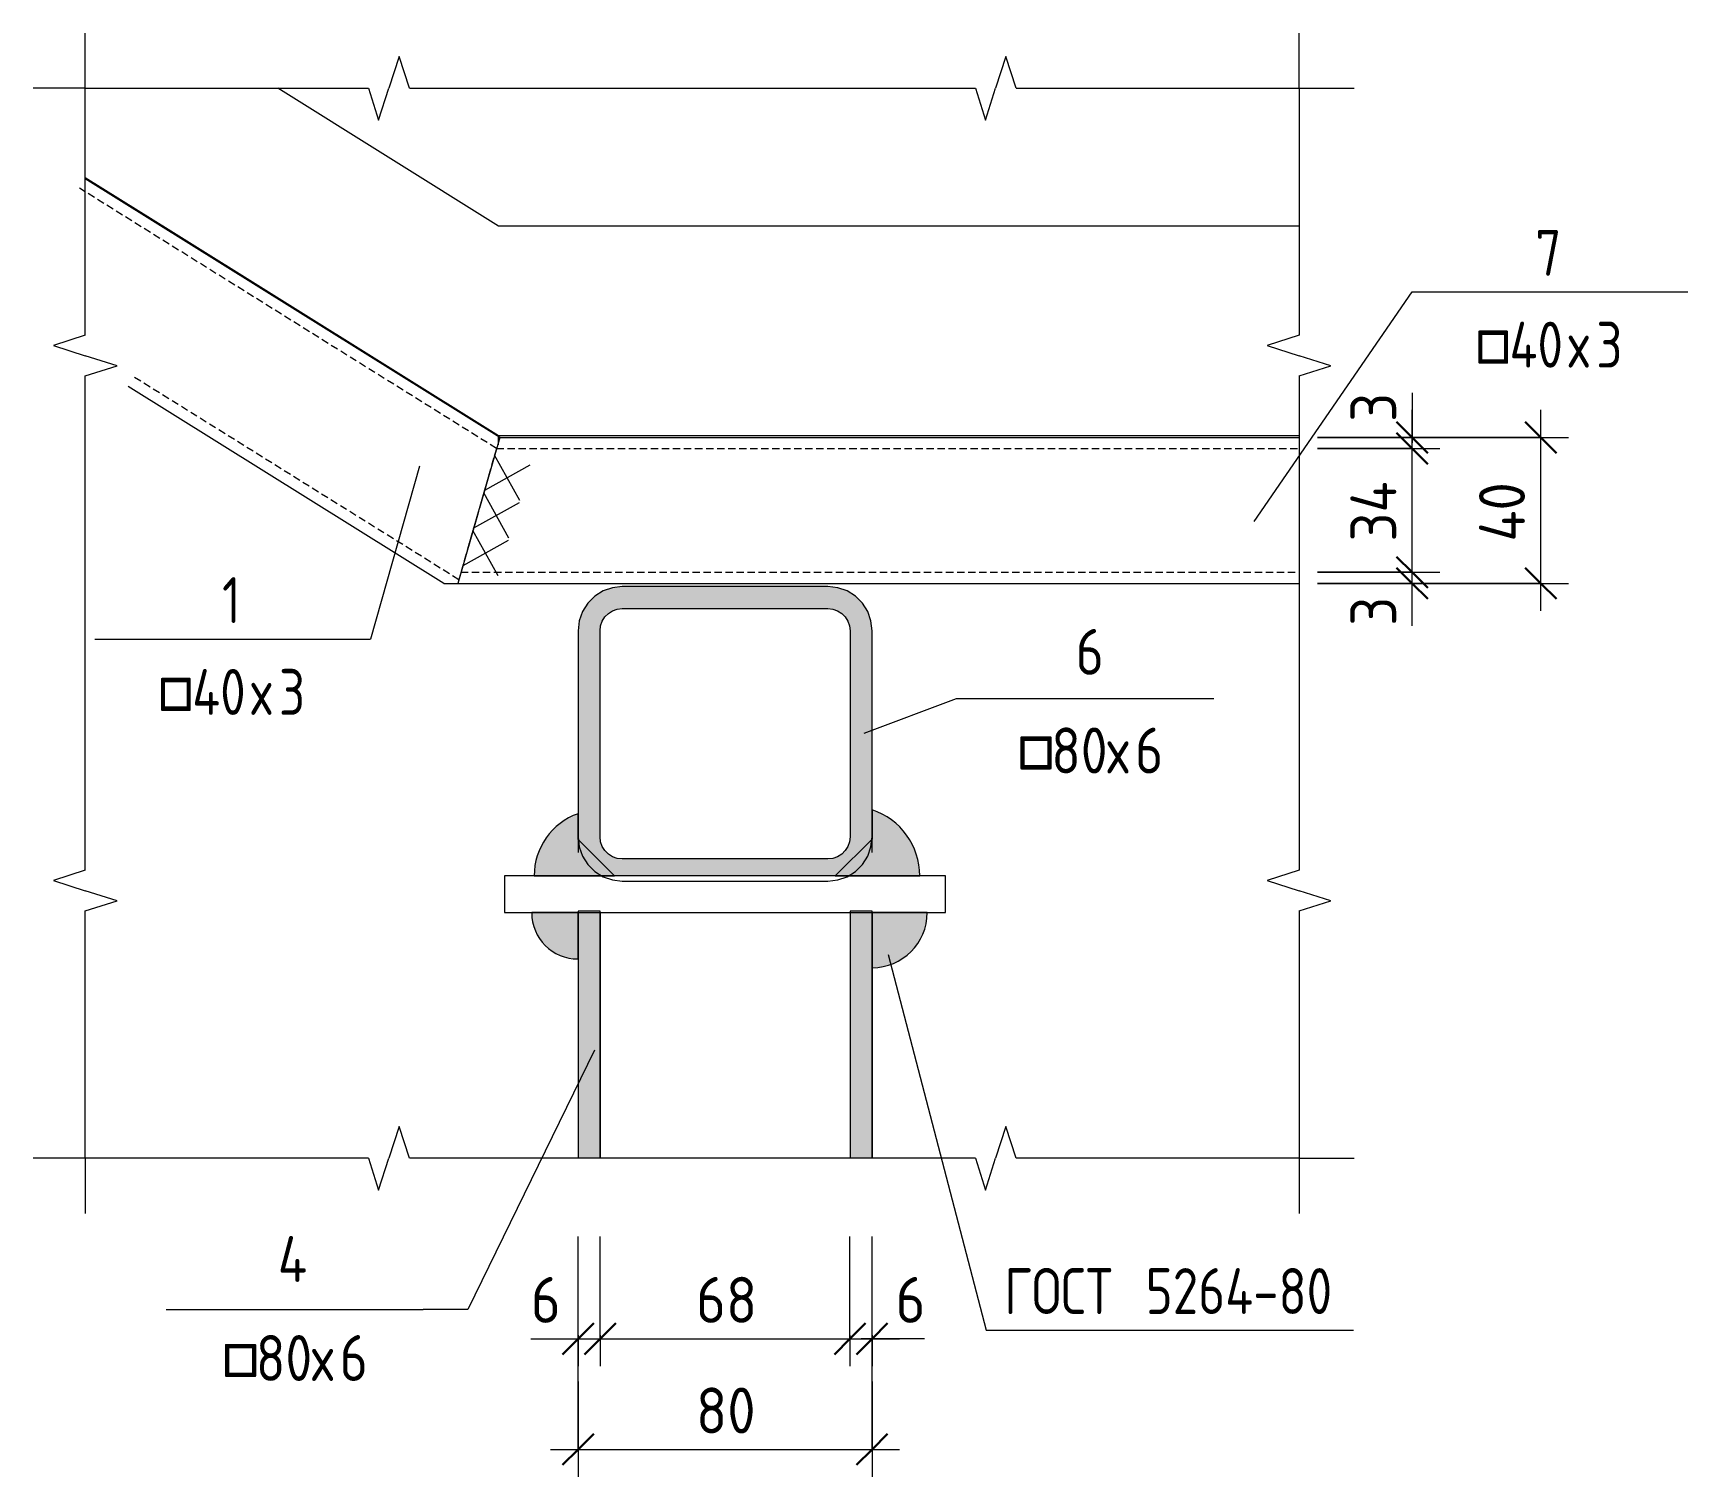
# Model space of a CAD drawing. Header units: millimetres. Extents: x 539 to 32806, y -1166 to 49726.
# Drawn here: x 32355.9 to 32806.2, y -21 to 372 of the extents above; entities that cross this region are included whole.
import ezdxf

# ---------------------------------------------------------------- set-up
doc = ezdxf.new("R2010")
doc.units = ezdxf.units.MM
doc.linetypes.add('01 Штриховая _2 мм_', pattern=[3, 2, -1])
doc.linetypes.add('01 Штриховая _4 мм_', pattern=[6, 3.5, -2.5])
for name, color, linetype, lineweight in [('AA_Dim', 7, 'Continuous', 9), ('AA_Dim-5', 7, 'Continuous', 9), ('AA_Linii', 7, 'Continuous', 9), ('AA_Oformlenie', 7, 'Continuous', 9), ('AA_Vinoska', 7, 'Continuous', 9), ('AF_Balki', 7, 'Continuous', 20), ('AF_Pokritie', 7, 'Continuous', 9), ('KR_Colonna_KG', 7, 'Continuous', 20)]:
    doc.layers.add(name, color=color, linetype=linetype, lineweight=lineweight)
doc.styles.add('GOST Common_2', font='GOST Common.ttf', dxfattribs={"width": 0.85, "height": 12.5})
doc.styles.add('GOST Common_4', font='GOST Common.ttf', dxfattribs={"width": 0.85, "height": 12.5})
doc.styles.add('ISOCPEUR_10', font='isocpeur.ttf', dxfattribs={"width": 0.9, "height": 12.5})
doc.styles.add('ISOCPEUR_11', font='isocpeur.ttf', dxfattribs={"width": 0.85, "height": 12.5})
doc.styles.add('ISOCPEUR_12', font='isocpeur.ttf', dxfattribs={"width": 0.85, "height": 12.5})
doc.dimstyles.new('00_Точн_3_знака__прозр__3', dxfattribs={"dimscale": 304.8, "dimtxt": 12.449765, "dimasz": 0.027887, "dimexe": 0.024606, "dimexo": 0.016404, "dimgap": 0.00164, "dimtad": 1, "dimdec": 3, "dimrnd": 0.001, "dimdsep": 46, "dimtxsty": 'ISOCPEUR_10', "dimblk1": 'OBLIQUE', "dimblk2": 'OBLIQUE', "dimsah": 1, "dimcen": 0.09, "dimdle": 0.024606, "dimazin": 0, "dimtfac": 1, "dimtdec": 4, "dimtix": 1, "dimtmove": 0, "dimatfit": 3, "dimfxl": 1, "dimtvp": 1, "dimtolj": 1, "dimtzin": 0, "dimlwd": 18, "dimlwe": 18, "dimarcsym": 2})
doc.dimstyles.new('00_Точн_3_знака__прозр__5', dxfattribs={"dimscale": 304.8, "dimtxt": 12.449765, "dimasz": 0.027887, "dimexe": 0.024606, "dimexo": 0.016404, "dimgap": 0.00164, "dimtad": 1, "dimdec": 3, "dimrnd": 0.001, "dimdsep": 46, "dimtxsty": 'ISOCPEUR_10', "dimblk1": 'OBLIQUE', "dimblk2": 'OBLIQUE', "dimsah": 1, "dimcen": 0.09, "dimdle": 0.024606, "dimazin": 0, "dimtfac": 1, "dimtdec": 4, "dimtix": 1, "dimtmove": 1, "dimatfit": 3, "dimfxl": 1, "dimtvp": 1, "dimtolj": 1, "dimtzin": 0, "dimlwd": 18, "dimlwe": 18, "dimarcsym": 2})
doc.dimstyles.new('05_Округл_1мм__прозр__5', dxfattribs={"dimscale": 304.8, "dimtxt": 12.449765, "dimasz": 0.027887, "dimexe": 0.024606, "dimexo": 0.016404, "dimgap": 0.00164, "dimtad": 1, "dimdec": 0, "dimdsep": 46, "dimtxsty": 'ISOCPEUR_10', "dimblk1": 'OBLIQUE', "dimblk2": 'OBLIQUE', "dimsah": 1, "dimcen": 0.09, "dimdle": 0.024606, "dimazin": 0, "dimtfac": 1, "dimtdec": 4, "dimtix": 1, "dimtmove": 1, "dimatfit": 3, "dimfxl": 1, "dimtvp": 1, "dimtolj": 1, "dimtzin": 0, "dimlwd": 18, "dimlwe": 18, "dimarcsym": 2})
doc.dimstyles.new('05_Округл_1мм__прозр__6', dxfattribs={"dimscale": 304.8, "dimtxt": 12.449765, "dimasz": 0.027887, "dimexe": 0.024606, "dimexo": 0.016404, "dimgap": 0.00164, "dimtad": 1, "dimdec": 0, "dimdsep": 46, "dimtxsty": 'ISOCPEUR_10', "dimblk1": 'OBLIQUE', "dimblk2": 'OBLIQUE', "dimsah": 1, "dimcen": 0.09, "dimdle": 0.024606, "dimazin": 0, "dimtfac": 1, "dimtdec": 4, "dimtix": 1, "dimtmove": 0, "dimatfit": 3, "dimfxl": 1, "dimtvp": 1, "dimtolj": 1, "dimtzin": 0, "dimlwd": 18, "dimlwe": 18, "dimarcsym": 2})

# ---------------------------------------------------------------- blocks, each defined once
blk = doc.blocks.new('253_Профиль гнутый сварной квадратный _НесКаркас_Балка_ - 80х6-4199298-Узел В')
at = {"layer": 'AF_Balki', "linetype": '01 Штриховая _4 мм_'}
h = blk.add_hatch(color=256, dxfattribs=at)
h.paths.add_polyline_path([(44578.26, 142.61), (44643.55, 142.61), (44645.48, 143.83), (44647.38, 145.73), (44648.81, 148.01), (44649.7, 150.55), (44650, 153.23), (44650, 209.34), (44649.7, 212.02), (44648.81, 214.56), (44647.38, 216.84), (44645.48, 218.75), (44643.21, 220.18), (44640.67, 221.07), (44638, 221.37), (44582, 221.37), (44579.33, 221.07), (44576.79, 220.18), (44574.52, 218.75), (44572.62, 216.84), (44571.19, 214.56), (44570.3, 212.02), (44570, 209.34), (44570, 153.23), (44570.3, 150.55), (44571.19, 148.01), (44572.62, 145.73), (44574.52, 143.83), (44576.45, 142.61), (44576.96, 142.61)])
h.paths.add_polyline_path([(44582, 147.22), (44580.66, 147.37), (44579.4, 147.81), (44578.26, 148.53), (44577.31, 149.48), (44576.59, 150.62), (44576.15, 151.89), (44576, 153.23), (44576, 209.34), (44576.15, 210.68), (44576.59, 211.95), (44577.31, 213.09), (44578.26, 214.05), (44579.4, 214.76), (44580.66, 215.21), (44582, 215.36), (44638, 215.36), (44639.34, 215.21), (44640.6, 214.76), (44641.74, 214.05), (44642.69, 213.09), (44643.41, 211.95), (44643.85, 210.68), (44644, 209.34), (44644, 153.23), (44643.85, 151.89), (44643.41, 150.62), (44642.69, 149.48), (44641.74, 148.53), (44640.6, 147.81), (44639.34, 147.37), (44638, 147.22), (44603.92, 147.22)])
at = {"layer": 'AF_Balki'}
for p, q in [((44638, 221.37), (44582, 221.37)), ((44582, 215.36), (44638, 215.36)), ((44570, 209.34), (44570, 153.23)), ((44576, 153.23), (44576, 209.34)), ((44644, 209.34), (44644, 153.23)), ((44650, 153.23), (44650, 209.34)), ((44570, 153.23), (44570, 149.01)), ((44650, 149.01), (44650, 153.23)), ((44638, 147.22), (44582, 147.22)), ((44576.79, 142.4), (44579.33, 141.51)), ((44579.33, 141.51), (44582, 141.2)), ((44582, 141.2), (44638, 141.2)), ((44638, 141.2), (44640.67, 141.51)), ((44640.67, 141.51), (44643.21, 142.4))]:
    blk.add_line(p, q, dxfattribs=at)
at = {"layer": 'AF_Balki', "flags": 128}
for points in [[(44582, 221.37), (44579.33, 221.07), (44576.79, 220.18), (44574.52, 218.75), (44572.62, 216.84), (44571.19, 214.56), (44570.3, 212.02), (44570, 209.34)], [(44650, 209.34), (44649.7, 212.02), (44648.81, 214.56), (44647.38, 216.84), (44645.48, 218.75), (44643.21, 220.18), (44640.67, 221.07), (44638, 221.37)], [(44576, 209.34), (44576.15, 210.68), (44576.59, 211.95), (44577.31, 213.09), (44578.26, 214.05), (44579.4, 214.76), (44580.66, 215.21), (44582, 215.36)], [(44638, 215.36), (44639.34, 215.21), (44640.6, 214.76), (44641.74, 214.05), (44642.69, 213.09), (44643.41, 211.95), (44643.85, 210.68), (44644, 209.34)], [(44570, 153.23), (44570.3, 150.55), (44571.19, 148.01), (44572.62, 145.73), (44574.52, 143.83), (44576.79, 142.4)], [(44582, 147.22), (44580.66, 147.37), (44579.4, 147.81), (44578.26, 148.53), (44577.31, 149.48), (44576.59, 150.62), (44576.15, 151.89), (44576, 153.23)], [(44644, 153.23), (44643.85, 151.89), (44643.41, 150.62), (44642.69, 149.48), (44641.74, 148.53), (44640.6, 147.81), (44639.34, 147.37), (44638, 147.22)], [(44643.21, 142.4), (44645.48, 143.83), (44647.38, 145.73), (44648.81, 148.01), (44649.7, 150.55), (44650, 153.23)]]:
    blk.add_lwpolyline(points, dxfattribs=at)
blk = doc.blocks.new('243_Профиль гнутый сварной квадратный _НесКол_2ур_ - 80х6-4232277-Узел В')
at = {"layer": 'KR_Colonna_KG', "linetype": '01 Штриховая _4 мм_'}
h = blk.add_hatch(color=256, dxfattribs=at)
h.paths.add_polyline_path([(44644, 65.75), (44650, 65.75), (44650, 132.61), (44644, 132.61)])
h.paths.add_polyline_path([(44573.28, 65.75), (44576, 65.75), (44576, 132.61), (44570, 132.61), (44570, 65.75)])
at = {"layer": 'KR_Colonna_KG'}
for p, q in [((44576, 133), (44570, 133)), ((44570, 133), (44570, 65.75)), ((44576, 65.75), (44576, 133)), ((44650, 133), (44644, 133)), ((44644, 133), (44644, 65.75)), ((44650, 65.75), (44650, 133))]:
    blk.add_line(p, q, dxfattribs=at)
blk = doc.blocks.new('354_Прокат полоса лист широкополосный ГОСТ 103-2006_ГОСТ 19903-2015_ГОСТ 82-70 _НесКаркас_РабПлоск_ - 354_Прокат полоса лист широкополосный ГОСТ 103-2006_ГОСТ 19903-2015_ГОСТ 82-70 _НесКаркас_РабПлоск_-4193491-Узел В')
at = {"layer": 'AF_Balki'}
for p, q in [((44550, 142.61), (44550, 132.61)), ((44670, 142.61), (44550, 142.61)), ((44670, 132.61), (44670, 142.61)), ((44550, 132.61), (44670, 132.61))]:
    blk.add_line(p, q, dxfattribs=at)
blk = doc.blocks.new('011_Прямоугольник обрыва _ЭлУзла_ - 011_Прямоугольник обрыва _ЭлУзла_-4186827-Узел В')
at = {"layer": 'AA_Oformlenie'}
for p, q in [((44435.9, 289.85), (44435.9, 357.04)), ((44435.9, 357.04), (44512.97, 357.04)), ((44524.1, 357.04), (44678.12, 357.04)), ((44689.25, 357.04), (44766.19, 357.04)), ((44766.19, 357.04), (44766.19, 289.85)), ((44435.9, 144.2), (44435.9, 278.72)), ((44766.19, 278.72), (44766.19, 144.2)), ((44435.9, 65.75), (44435.9, 133.07)), ((44766.19, 133.07), (44766.19, 65.75)), ((44512.97, 65.75), (44435.9, 65.75)), ((44678.12, 65.75), (44524.1, 65.75)), ((44766.19, 65.75), (44689.25, 65.75))]:
    blk.add_line(p, q, dxfattribs=at)
blk = doc.blocks.new('Последовательность узлов - Сплошная 2мм М5-2304530-Узел В')
at = {"layer": 'AA_Oformlenie'}
for p, q in [((44548.68, 261.98), (44543.15, 242.76)), ((44554.15, 244.8), (44547.3, 257.18)), ((44556.91, 254.41), (44544.54, 247.56)), ((44545.73, 251.73), (44540.21, 232.5)), ((44553.96, 244.16), (44541.59, 237.31)), ((44551.2, 234.55), (44544.35, 246.92)), ((44542.78, 241.47), (44537.26, 222.25)), ((44548.25, 224.29), (44541.4, 236.67)), ((44551.01, 233.9), (44538.64, 227.05))]:
    blk.add_line(p, q, dxfattribs=at)
blk = doc.blocks.new('043_М_КолонныКМ - Позиция_Наименование_дп14-4163880-Узел В')
at = {"layer": 'AA_Vinoska'}
blk.add_line((44457.89, 24.55), (44527.89, 24.55), dxfattribs=at)
blk = doc.blocks.new('043_М_Балки_Полка - Позиция_Наименование_дп14-4164524-Узел В')
at = {"layer": 'AA_Vinoska'}
blk.add_line((44673.02, 190.87), (44743.02, 190.87), dxfattribs=at)
blk = doc.blocks.new('010_Текст с выноской - Текст 2 строки-4193864-Узел В')
at = {"layer": 'AA_Vinoska'}
blk.add_line((44438.54, 207.03), (44513.54, 207.03), dxfattribs=at)
blk = doc.blocks.new('010_Текст с выноской - Текст 2 строки-3030202-Узел В')
at = {"layer": 'AA_Vinoska'}
blk.add_line((44681.02, 18.94), (44781.02, 18.94), dxfattribs=at)
blk = doc.blocks.new('DIMBLOCK68-Узел В')
at = {"layer": 'AA_Dim-5', "lineweight": 18}
for p, q in [((32504.18, 16.61), (32504.18, 44.48)), ((32510.18, 16.61), (32510.18, 44.48)), ((32491.33, 16.61), (32504.23, 16.61)), ((32496.68, 16.61), (32510.18, 16.61)), ((32504.18, 17.62), (32504.18, 9.11)), ((32504.23, 16.61), (32507.18, 16.61)), ((32510.18, 17.62), (32510.18, 9.11))]:
    blk.add_line(p, q, dxfattribs=at)
at = {"layer": 'AA_Dim-5', "lineweight": 30}
for p, q in [((32504.18, 16.61), (32508.43, 20.86)), ((32510.18, 16.61), (32514.43, 20.86)), ((32504.18, 16.61), (32499.93, 12.36)), ((32510.18, 16.61), (32505.93, 12.36))]:
    blk.add_line(p, q, dxfattribs=at)
at = {"layer": 'AA_Dim-5', "color": 0, "lineweight": 18, "insert": (32491.33, 33.44), "char_height": 12.5, "width": 9.481, "attachment_point": 1, "line_spacing_factor": 1.149209, "style": 'ISOCPEUR_10'}
blk.add_mtext('\\fISOCPEUR|b0|i0|c204|p34|;\\W.9;6', dxfattribs=at)
blk = doc.blocks.new('_Oblique')
at = {"color": 0, "linetype": 'ByBlock', "lineweight": -2}
blk.add_line((-0.5, -0.5), (0.5, 0.5), dxfattribs=at)
blk = doc.blocks.new('DIMBLOCK69-Узел В')
at = {"layer": 'AA_Dim-5', "lineweight": 18}
for p, q in [((32510.18, 16.61), (32510.18, 44.48)), ((32578.18, 16.61), (32578.18, 44.48)), ((32510.18, 17.62), (32510.18, 9.11)), ((32510.18, 16.61), (32578.18, 16.61)), ((32578.18, 17.62), (32578.18, 9.11))]:
    blk.add_line(p, q, dxfattribs=at)
at = {"layer": 'AA_Dim-5', "lineweight": 30}
for p, q in [((32510.18, 16.61), (32514.43, 20.86)), ((32578.18, 16.61), (32582.43, 20.86)), ((32510.18, 16.61), (32505.93, 12.36)), ((32578.18, 16.61), (32573.93, 12.36))]:
    blk.add_line(p, q, dxfattribs=at)
at = {"layer": 'AA_Dim-5', "color": 0, "lineweight": 18, "insert": (32536.28, 33.44), "char_height": 12.5, "width": 18.9619, "attachment_point": 1, "line_spacing_factor": 1.149209, "style": 'ISOCPEUR_10'}
blk.add_mtext('68', dxfattribs=at)
blk = doc.blocks.new('DIMBLOCK70-Узел В')
at = {"layer": 'AA_Dim-5', "lineweight": 18}
for p, q in [((32578.18, 16.61), (32578.18, 44.48)), ((32584.18, 16.61), (32584.18, 44.48)), ((32578.18, 17.62), (32578.18, 9.11)), ((32578.18, 16.61), (32591.68, 16.61)), ((32585.58, 16.61), (32581.18, 16.61)), ((32584.18, 17.62), (32584.18, 9.11)), ((32598.48, 16.61), (32585.58, 16.61))]:
    blk.add_line(p, q, dxfattribs=at)
at = {"layer": 'AA_Dim-5', "lineweight": 30}
for p, q in [((32578.18, 16.61), (32582.43, 20.86)), ((32584.18, 16.61), (32588.43, 20.86)), ((32578.18, 16.61), (32573.93, 12.36)), ((32584.18, 16.61), (32579.93, 12.36))]:
    blk.add_line(p, q, dxfattribs=at)
at = {"layer": 'AA_Dim-5', "color": 0, "lineweight": 18, "insert": (32590.58, 33.44), "char_height": 12.5, "width": 9.481, "attachment_point": 1, "line_spacing_factor": 1.149209, "style": 'ISOCPEUR_10'}
blk.add_mtext('\\fISOCPEUR|b0|i0|c204|p34|;\\W.9;6', dxfattribs=at)
blk = doc.blocks.new('DIMBLOCK71-Узел В')
at = {"layer": 'AA_Dim-5', "lineweight": 18}
for p, q in [((32504.18, -13.5), (32504.18, 44.48)), ((32584.18, -13.5), (32584.18, 44.48)), ((32504.18, 5), (32504.18, -21)), ((32584.18, 5), (32584.18, -21)), ((32496.68, -13.5), (32591.68, -13.5))]:
    blk.add_line(p, q, dxfattribs=at)
at = {"layer": 'AA_Dim-5', "lineweight": 30}
for p, q in [((32504.18, -13.5), (32499.93, -17.75)), ((32504.18, -13.5), (32508.43, -9.25)), ((32584.18, -13.5), (32579.93, -17.75)), ((32584.18, -13.5), (32588.43, -9.25))]:
    blk.add_line(p, q, dxfattribs=at)
at = {"layer": 'AA_Dim-5', "color": 0, "lineweight": 18, "insert": (32536.28, 3.33), "char_height": 12.5, "width": 18.9619, "attachment_point": 1, "line_spacing_factor": 1.149209, "style": 'ISOCPEUR_10'}
blk.add_mtext('80', dxfattribs=at)
blk = doc.blocks.new('DIMBLOCK72-Узел В')
at = {"layer": 'AA_Dim-5', "lineweight": 18}
for p, q in [((32705.37, 225.25), (32738.69, 225.25)), ((32731.19, 225.25), (32705.37, 225.25)), ((32731.19, 214.75), (32731.19, 225.25)), ((32705.37, 222.25), (32738.69, 222.25)), ((32731.19, 222.25), (32705.37, 222.25)), ((32731.19, 223.59), (32731.19, 223.75)), ((32731.19, 210.69), (32731.19, 223.59))]:
    blk.add_line(p, q, dxfattribs=at)
at = {"layer": 'AA_Dim-5', "lineweight": 30}
for p, q in [((32731.19, 225.25), (32726.94, 229.5)), ((32731.19, 222.25), (32726.94, 226.5)), ((32731.19, 225.25), (32735.44, 221)), ((32731.19, 222.25), (32735.44, 218))]:
    blk.add_line(p, q, dxfattribs=at)
at = {"layer": 'AA_Dim-5', "color": 0, "lineweight": 18, "insert": (32714.36, 210.69), "char_height": 12.5, "width": 9.481, "attachment_point": 1, "rotation": 90, "line_spacing_factor": 1.149209, "style": 'ISOCPEUR_10'}
blk.add_mtext('\\fISOCPEUR|b0|i0|c204|p34|;\\W.9;3', dxfattribs=at)
blk = doc.blocks.new('DIMBLOCK73-Узел В')
at = {"layer": 'AA_Dim-5', "lineweight": 30}
for p, q in [((32731.19, 258.98), (32726.94, 263.23)), ((32731.19, 258.98), (32735.44, 254.73)), ((32731.19, 225.25), (32726.94, 229.5)), ((32731.19, 225.25), (32735.44, 221))]:
    blk.add_line(p, q, dxfattribs=at)
at = {"layer": 'AA_Dim-5', "lineweight": 18}
for p, q in [((32705.37, 258.98), (32738.69, 258.98)), ((32731.19, 258.98), (32705.37, 258.98)), ((32731.19, 225.25), (32731.19, 258.98)), ((32705.37, 225.25), (32738.69, 225.25)), ((32731.19, 225.25), (32705.37, 225.25))]:
    blk.add_line(p, q, dxfattribs=at)
at = {"layer": 'AA_Dim-5', "color": 0, "lineweight": 18, "insert": (32714.36, 233.62), "char_height": 12.5, "width": 20.3985, "attachment_point": 1, "rotation": 90, "line_spacing_factor": 1.149209, "style": 'ISOCPEUR_10'}
blk.add_mtext('34', dxfattribs=at)
blk = doc.blocks.new('DIMBLOCK74-Узел В')
at = {"layer": 'AA_Dim-5', "lineweight": 18}
for p, q in [((32731.19, 274.1), (32731.19, 261.2)), ((32731.19, 258.98), (32731.19, 269.48)), ((32705.37, 261.98), (32738.69, 261.98)), ((32731.19, 261.98), (32705.37, 261.98)), ((32731.19, 261.2), (32731.19, 260.48)), ((32705.37, 258.98), (32738.69, 258.98)), ((32731.19, 258.98), (32705.37, 258.98))]:
    blk.add_line(p, q, dxfattribs=at)
at = {"layer": 'AA_Dim-5', "lineweight": 30}
for p, q in [((32731.19, 261.98), (32726.94, 266.23)), ((32731.19, 258.98), (32726.94, 263.23)), ((32731.19, 261.98), (32735.44, 257.73)), ((32731.19, 258.98), (32735.44, 254.73))]:
    blk.add_line(p, q, dxfattribs=at)
at = {"layer": 'AA_Dim-5', "color": 0, "lineweight": 18, "insert": (32714.36, 266.2), "char_height": 12.5, "width": 9.481, "attachment_point": 1, "rotation": 90, "line_spacing_factor": 1.149209, "style": 'ISOCPEUR_10'}
blk.add_mtext('\\fISOCPEUR|b0|i0|c204|p34|;\\W.9;3', dxfattribs=at)
blk = doc.blocks.new('DIMBLOCK75-Узел В')
at = {"layer": 'AA_Dim-5', "lineweight": 30}
for p, q in [((32766.19, 261.98), (32761.94, 266.23)), ((32766.19, 261.98), (32770.44, 257.73)), ((32766.19, 222.25), (32761.94, 226.5)), ((32766.19, 222.25), (32770.44, 218))]:
    blk.add_line(p, q, dxfattribs=at)
at = {"layer": 'AA_Dim-5', "lineweight": 18}
for p, q in [((32766.19, 214.75), (32766.19, 269.48)), ((32705.37, 261.98), (32773.69, 261.98)), ((32766.19, 261.98), (32705.37, 261.98)), ((32705.37, 222.25), (32773.69, 222.25)), ((32766.19, 222.25), (32705.37, 222.25))]:
    blk.add_line(p, q, dxfattribs=at)
at = {"layer": 'AA_Dim-5', "color": 0, "lineweight": 18, "insert": (32749.36, 233.62), "char_height": 12.5, "width": 20.3985, "attachment_point": 1, "rotation": 90, "line_spacing_factor": 1.149209, "style": 'ISOCPEUR_10'}
blk.add_mtext('40', dxfattribs=at)

msp = doc.modelspace()

# ---------------------------------------------------------------- hatches: boundary and pattern name
at = {"layer": 'AA_Oformlenie'}
h = msp.add_hatch(color=250, dxfattribs=at)
h.paths.add_polyline_path([(32584.1814, 117.6116), (32588.0637, 118.1227), (32591.6814, 119.6212), (32594.788, 122.005), (32597.1718, 125.1116), (32598.6703, 128.7293), (32599.1814, 132.6116), (32584.1814, 132.6116), (32584.1814, 118.1227)])
h.paths.add_polyline_path([(32504.1814, 119.9919), (32504.1814, 132.6116), (32491.5617, 132.6116), (32491.9917, 129.3453), (32493.2524, 126.3017), (32495.2579, 123.6881), (32497.8716, 121.6826), (32500.9152, 120.4219)])
h.paths.add_polyline_path([(32581.5407, 142.6116), (32597.1694, 142.6116), (32596.5798, 147.3067), (32594.7168, 151.8915), (32592.0802, 155.5487), (32588.4496, 158.5837), (32584.1814, 160.6267), (32584.1443, 152.5745), (32584.1031, 152.5333), (32583.8805, 150.5537), (32582.993, 148.0121), (32581.5634, 145.7321), (32579.6633, 143.8281), (32577.7311, 142.6116), (32581.5361, 142.6116)])
h.paths.add_polyline_path([(32505.3803, 142.6116), (32510.6317, 142.6116), (32508.6995, 143.8281), (32506.7994, 145.7321), (32505.3698, 148.0121), (32504.4747, 150.6208), (32504.2685, 152.4547), (32504.1814, 152.5418), (32504.1814, 159.5335), (32500.2409, 157.5627), (32496.899, 154.6917), (32494.357, 151.0933), (32492.7678, 146.9841), (32492.2272, 142.6116), (32505.3698, 142.6116)])

# ---------------------------------------------------------------- linework, layer by layer
at = {"layer": 'AA_Linii', "linetype": '01 Штриховая _2 мм_', "lineweight": 20}
for p, q in [((32481.9988, 258.9823), (32368.4909, 329.8161)), ((32471.7276, 223.2495), (32383.1413, 278.548)), ((32482.8606, 261.9807), (32471.4402, 222.2495)), ((32481.9983, 258.9807), (32700.3749, 258.9807)), ((32472.3025, 225.2495), (32700.3749, 225.2495))]:
    msp.add_line(p, q, dxfattribs=at)
at = {"layer": 'AA_Linii'}
for p, q in [((32482.8606, 261.9807), (32370.0791, 332.3612)), ((32467.6613, 222.2495), (32381.7948, 275.8503)), ((32482.8606, 261.9807), (32700.3749, 261.9807)), ((32467.6613, 222.2495), (32700.3749, 222.2495)), ((32504.1814, 152.5418), (32504.1814, 159.5335)), ((32584.1814, 160.6267), (32584.1814, 152.6116)), ((32514.1116, 142.6116), (32504.1814, 152.5418)), ((32584.1814, 152.6116), (32574.1814, 142.6116)), ((32492.2272, 142.6116), (32514.1116, 142.6116)), ((32574.1814, 142.6116), (32597.1694, 142.6116)), ((32504.1814, 132.6116), (32491.5617, 132.6116)), ((32504.1814, 119.9919), (32504.1814, 132.6116)), ((32504.1814, 132.6116), (32504.1814, 65.7483)), ((32510.1814, 132.6116), (32510.1814, 65.7483)), ((32578.1814, 132.6116), (32578.1814, 65.7483)), ((32584.1814, 132.6116), (32584.1814, 117.6116)), ((32599.1814, 132.6116), (32584.1814, 132.6116)), ((32584.1814, 132.6116), (32584.1814, 65.7483))]:
    msp.add_line(p, q, dxfattribs=at)
for centre, radius, start, end in [((32510.1814, 142.6116), 17.9541, 109.522977, 180), ((32578.1814, 142.6116), 18.988, 0, 71.579497), ((32504.1814, 132.6116), 12.6196, 180, 270), ((32584.1814, 132.6116), 15, 270, 0)]:
    msp.add_arc(centre, radius, start, end, dxfattribs=at)
at = {"layer": 'AA_Vinoska'}
for p, q in [((32370.0791, 357.0421), (32370.0791, 372.0421)), ((32700.3749, 357.0421), (32700.3749, 372.0421)), ((32455.4685, 365.7071), (32452.6531, 357.0421)), ((32458.2839, 357.0421), (32455.4685, 365.7071)), ((32620.6164, 365.7071), (32617.801, 357.0421)), ((32623.4318, 357.0421), (32620.6164, 365.7071)), ((32370.0791, 357.0421), (32355.883, 357.0421)), ((32447.1531, 357.0421), (32449.9031, 348.3818)), ((32449.9031, 348.3818), (32452.6531, 357.0421)), ((32612.301, 357.0421), (32615.051, 348.3818)), ((32615.051, 348.3818), (32617.801, 357.0421)), ((32700.3749, 357.0421), (32715.3749, 357.0421)), ((32688.1307, 239.0947), (32731.1943, 301.5625)), ((32370.0791, 289.8495), (32361.4141, 287.0341)), ((32700.3749, 289.8495), (32691.7099, 287.0341)), ((32361.4141, 287.0341), (32370.0791, 284.2187)), ((32378.7394, 281.4687), (32370.0791, 284.2187)), ((32691.7099, 287.0341), (32700.3749, 284.2187)), ((32709.0352, 281.4687), (32700.3749, 284.2187)), ((32370.0791, 278.7187), (32378.7394, 281.4687)), ((32700.3749, 278.7187), (32709.0352, 281.4687)), ((32461.0134, 254.12), (32447.7244, 207.0255)), ((32582.0686, 181.4371), (32607.1968, 190.8707)), ((32370.0791, 144.2026), (32361.4141, 141.3872)), ((32700.3749, 144.2026), (32691.7099, 141.3872)), ((32361.4141, 141.3872), (32370.0791, 138.5717)), ((32691.7099, 141.3872), (32700.3749, 138.5717)), ((32378.7394, 135.8217), (32370.0791, 138.5717)), ((32370.0791, 133.0717), (32378.7394, 135.8217)), ((32709.0352, 135.8217), (32700.3749, 138.5717)), ((32700.3749, 133.0717), (32709.0352, 135.8217)), ((32588.5763, 121.2421), (32615.2027, 18.935)), ((32508.621, 95.1867), (32474.2001, 24.5542)), ((32455.4685, 74.4133), (32452.6531, 65.7483)), ((32458.2839, 65.7483), (32455.4685, 74.4133)), ((32620.6164, 74.4133), (32617.801, 65.7483)), ((32623.4318, 65.7483), (32620.6164, 74.4133)), ((32370.0791, 65.7483), (32355.883, 65.7483)), ((32370.0791, 65.7483), (32370.0791, 50.7483)), ((32447.1531, 65.7483), (32449.9031, 57.088)), ((32449.9031, 57.088), (32452.6531, 65.7483)), ((32612.301, 65.7483), (32615.051, 57.088)), ((32615.051, 57.088), (32617.801, 65.7483)), ((32700.3749, 65.7483), (32715.3749, 65.7483)), ((32700.3749, 65.7483), (32700.3749, 50.7483)), ((32474.2001, 24.5542), (32462.0712, 24.5542))]:
    msp.add_line(p, q, dxfattribs=at)
at = {"layer": 'AF_Pokritie', "lineweight": 20}
for p, q in [((32482.5218, 319.5096), (32422.4535, 357.0421)), ((32700.3749, 319.5096), (32482.5218, 319.5096)), ((32482.5218, 259.9412), (32482.5218, 262.5096)), ((32482.5227, 262.5096), (32700.3749, 262.5096))]:
    msp.add_line(p, q, dxfattribs=at)
at = {"layer": 'AF_Pokritie', "lineweight": 20, "flags": 128}
msp.add_lwpolyline([(32370.0791, 332.7672), (32393.3457, 318.2295), (32482.5218, 262.5096)], dxfattribs=at)

# ---------------------------------------------------------------- block references
at = {"layer": 'AA_Oformlenie'}
for name in ['011_Прямоугольник обрыва _ЭлУзла_ - 011_Прямоугольник обрыва _ЭлУзла_-4186827-Узел В', 'Последовательность узлов - Сплошная 2мм М5-2304530-Узел В']:
    msp.add_blockref(name, (-12065.8186, 0), dxfattribs=at)
at = {"layer": 'AA_Vinoska'}
for name, p in [('010_Текст с выноской - Текст 2 строки-4193864-Узел В', (-11707.3487, 94.537)), ('010_Текст с выноской - Текст 2 строки-4193864-Узел В', (-12065.8186, 0)), ('043_М_Балки_Полка - Позиция_Наименование_дп14-4164524-Узел В', (-12065.8186, 0)), ('043_М_КолонныКМ - Позиция_Наименование_дп14-4163880-Узел В', (-12065.8186, 0)), ('010_Текст с выноской - Текст 2 строки-3030202-Узел В', (-12065.8186, 0))]:
    msp.add_blockref(name, p, dxfattribs=at)
at = {"layer": 'AF_Balki'}
for name in ['253_Профиль гнутый сварной квадратный _НесКаркас_Балка_ - 80х6-4199298-Узел В', '354_Прокат полоса лист широкополосный ГОСТ 103-2006_ГОСТ 19903-2015_ГОСТ 82-70 _НесКаркас_РабПлоск_ - 354_Прокат полоса лист широкополосный ГОСТ 103-2006_ГОСТ 19903-2015_ГОСТ 82-70 _НесКаркас_РабПлоск_-4193491-Узел В']:
    msp.add_blockref(name, (-12065.8186, 0), dxfattribs=at)
at = {"layer": 'KR_Colonna_KG'}
msp.add_blockref('243_Профиль гнутый сварной квадратный _НесКол_2ур_ - 80х6-4232277-Узел В', (-12065.8186, 0), dxfattribs=at)

# ---------------------------------------------------------------- texts
at = {"layer": 'AA_Vinoska', "char_height": 12.5, "attachment_point": 1}
for s, insert, width, style in [('\\fGOST Common|b0|i0|c204|p34|;\\W.85;7', (32764.6794, 318.474), 9.199364, 'GOST Common_2'), ('40', (32757.6412, 293.474), 19.42088, 'GOST Common_2'), ('\\fGOST Common|b0|i0|c204|p34|;\\W.85;3', (32781.2553, 293.474), 9.199364, 'GOST Common_2'), ('\\fGOST Common|b0|i0|c130|p34|;\\W.85;□', (32748.0832, 293.474), 11.584384, 'GOST Common_4'), ('\\fGOST Common|b0|i0|c204|p34|;\\W.85;х', (32773.6651, 293.474), 9.199364, 'GOST Common_2'), ('\\fGOST Common|b0|i0|c204|p34|;\\W.85;1', (32407.3145, 223.937), 6.473627, 'GOST Common_2'), ('\\fISOCPEUR|b0|i0|c204|p34|;\\W.85;6', (32639.5723, 209.8576), 9.199364, 'ISOCPEUR_11'), ('40', (32399.1714, 198.937), 19.42088, 'GOST Common_2'), ('\\fGOST Common|b0|i0|c204|p34|;\\W.85;3', (32422.7854, 198.937), 9.199364, 'GOST Common_2'), ('\\fGOST Common|b0|i0|c130|p34|;\\W.85;□', (32389.6133, 198.937), 11.584384, 'GOST Common_4'), ('\\fGOST Common|b0|i0|c204|p34|;\\W.85;х', (32415.1952, 198.937), 9.199364, 'GOST Common_2'), ('\\fISOCPEUR|b0|i0|c130|p34|;\\W.85;□', (32623.401, 183.0027), 11.584384, 'ISOCPEUR_12'), ('80', (32632.9591, 183.0027), 18.398728, 'ISOCPEUR_11'), ('\\fISOCPEUR|b0|i0|c204|p34|;\\W.85;6', (32655.7298, 183.0027), 9.199364, 'ISOCPEUR_11'), ('\\fISOCPEUR|b0|i0|c204|p34|;\\W.85;х', (32648.1396, 183.0027), 9.199364, 'ISOCPEUR_11'), ('\\fISOCPEUR|b0|i0|c204|p34|;\\W.85;4', (32422.4575, 44.5669), 10.221516, 'ISOCPEUR_11'), ('ГОСТ', (32620.1328, 35.8465), 38.841759, 'GOST Common_2'), (' 5264-80', (32652.1805, 35.8465), 69.847023, 'GOST Common_2'), ('\\fISOCPEUR|b0|i0|c130|p34|;\\W.85;□', (32406.9664, 17.6187), 11.584384, 'ISOCPEUR_12'), ('80', (32416.5244, 17.6187), 18.398728, 'ISOCPEUR_11'), ('\\fISOCPEUR|b0|i0|c204|p34|;\\W.85;х', (32431.7049, 17.6187), 9.199364, 'ISOCPEUR_11'), ('\\fISOCPEUR|b0|i0|c204|p34|;\\W.85;6', (32439.2951, 17.6187), 9.199364, 'ISOCPEUR_11')]:
    msp.add_mtext(s, dxfattribs=dict(at, insert=insert, width=width, style=style))

# ---------------------------------------------------------------- dimensions: what is measured, and where the dimension line sits
at = {"layer": 'AA_Dim', "lineweight": 18}
for base, p1, p2, picture, middle in [((32731.1888, 261.9807), (32700.3749, 258.9807), (32700.3749, 261.9807), 'DIMBLOCK74-Узел В', (32722.6914, 270.9387)), ((32731.1888, 225.2495), (32700.3749, 222.2495), (32700.3749, 225.2495), 'DIMBLOCK72-Узел В', (32722.6914, 215.4303))]:
    dim = msp.add_linear_dim(base=base, p1=p1, p2=p2, angle=90, dimstyle='05_Округл_1мм__прозр__5', override={"dimpost": '<>', "dimfxl": 3}, dxfattribs=at)
    dim.commit()
    dim.dimension.update_dxf_attribs({"geometry": picture, "text_midpoint": middle, "dimtype": 160, "text_rotation": 90})
for base, p1, p2, override, picture, middle in [((32766.1888, 261.9807), (32700.3749, 222.2495), (32700.3749, 261.9807), {"dimpost": '<>', "dimfxl": 39.731198}, 'DIMBLOCK75-Узел В', (32759.4388, 242.1151)), ((32731.1888, 258.9807), (32700.3749, 225.2495), (32700.3749, 258.9807), {"dimpost": '<>', "dimfxl": 33.731198}, 'DIMBLOCK73-Узел В', (32724.4388, 242.1151))]:
    dim = msp.add_linear_dim(base=base, p1=p1, p2=p2, angle=90, dimstyle='05_Округл_1мм__прозр__6', override=override, dxfattribs=at)
    dim.commit()
    dim.dimension.update_dxf_attribs({"geometry": picture, "text_midpoint": middle})
for base, p1, p2, picture, middle in [((32510.1814, 16.6123), (32504.1814, 22.6227), (32510.1814, 22.6227), 'DIMBLOCK68-Узел В', (32496.0698, 25.1097)), ((32584.1814, 16.6123), (32578.1814, 22.6227), (32584.1814, 22.6227), 'DIMBLOCK70-Узел В', (32595.3196, 25.1097))]:
    dim = msp.add_linear_dim(base=base, p1=p1, p2=p2, dimstyle='00_Точн_3_знака__прозр__5', override={"dimpost": '<>', "dimfxl": 6}, dxfattribs=at)
    dim.commit()
    dim.dimension.update_dxf_attribs({"geometry": picture, "text_midpoint": middle, "dimtype": 160})
for base, p1, p2, override, picture, middle in [((32584.1814, -13.4991), (32504.1814, 10), (32584.1814, 10), {"dimpost": '<>', "dimfxl": 80}, 'DIMBLOCK71-Узел В', (32544.1814, -6.7491)), ((32578.1814, 16.6123), (32510.1814, 22.6227), (32578.1814, 22.6227), {"dimpost": '<>', "dimfxl": 68}, 'DIMBLOCK69-Узел В', (32544.1814, 23.3623))]:
    dim = msp.add_linear_dim(base=base, p1=p1, p2=p2, dimstyle='00_Точн_3_знака__прозр__3', override=override, dxfattribs=at)
    dim.commit()
    dim.dimension.update_dxf_attribs({"geometry": picture, "text_midpoint": middle})

doc.saveas('drawing.dxf')
